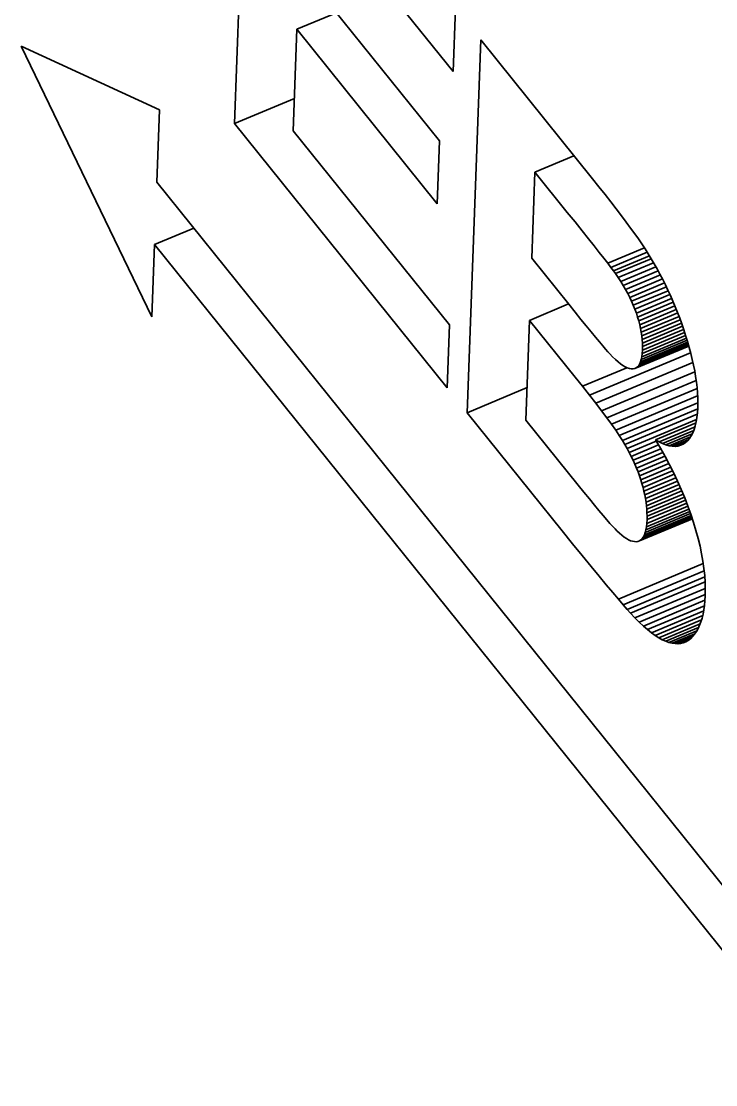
# Model space of a CAD drawing. Extents: x 23 to 417, y 3 to 294.
# Drawn here: x 279.099 to 279.557, y 69.521 to 70.222 of the extents above; entities that cross this region are included whole.
import ezdxf

# ---------------------------------------------------------------- set-up
doc = ezdxf.new("R2010")
doc.units = 0
doc.layers.get('0').update_dxf_attribs({"lineweight": 13})

# ---------------------------------------------------------------- blocks, each defined once
blk = doc.blocks.new('BLOCK4687')
at = {"color": 7, "lineweight": 35, "ltscale": 0.030738}
for p, q in [((-2.6879, -43.6044), (-2.6429, -42.3757)), ((-1.9212, -44.5576), (-1.8762, -43.3289))]:
    blk.add_line(p, q, dxfattribs=at)
at = {"color": 7, "lineweight": 35, "ltscale": 0.019828}
blk.add_line((-1.9674, -43.4328), (-2.4645, -42.8148), dxfattribs=at)
at = {"color": 7, "lineweight": 35, "ltscale": 0.018449}
for p, q in [((-2.4745, -43.0872), (-2.0119, -43.6622)), ((-2.0195, -43.8693), (-2.4821, -43.2942))]:
    blk.add_line(p, q, dxfattribs=at)
at = {"color": 7, "lineweight": 35, "ltscale": 0.00353}
blk.add_line((-2.4821, -43.2942), (-2.3518, -43.2397), dxfattribs=at)
at = {"color": 7, "lineweight": 35, "ltscale": 0.0052}
blk.add_line((-1.9598, -43.225), (-1.9674, -43.4328), dxfattribs=at)
at = {"color": 7, "lineweight": 35, "ltscale": 0.008366}
blk.add_line((-2.4821, -43.2942), (-2.4943, -43.6286), dxfattribs=at)
at = {"color": 7, "lineweight": 35, "ltscale": 0.014689}
blk.add_line((-1.8762, -43.3289), (-1.508, -43.7867), dxfattribs=at)
at = {"color": 7, "lineweight": 35, "ltscale": 0.024772}
blk.add_line((-2.9596, -44.2422), (-3.3903, -43.3498), dxfattribs=at)
at = {"color": 7, "lineweight": 35, "ltscale": 0.012542}
blk.add_line((-2.9346, -43.5596), (-3.3903, -43.3498), dxfattribs=at)
at = {"color": 7, "lineweight": 35, "ltscale": 0.005353}
for p, q in [((-2.6879, -43.6044), (-2.4904, -43.5217)), ((-1.9212, -44.5576), (-1.7237, -44.4749))]:
    blk.add_line(p, q, dxfattribs=at)
at = {"color": 7, "lineweight": 35, "ltscale": 0.005977}
for p, q in [((-2.9346, -43.5596), (-2.9433, -43.7985)), ((-2.9508, -44.0033), (-2.9596, -44.2422))]:
    blk.add_line(p, q, dxfattribs=at)
at = {"color": 7, "lineweight": 35, "ltscale": 0.027949}
blk.add_line((-1.9872, -44.4755), (-2.6879, -43.6044), dxfattribs=at)
at = {"color": 7, "lineweight": 35, "ltscale": 0.020529}
blk.add_line((-2.4943, -43.6286), (-1.9796, -44.2685), dxfattribs=at)
at = {"color": 7, "lineweight": 35, "ltscale": 0.005179}
for p, q in [((-2.0119, -43.6622), (-2.0195, -43.8693)), ((-1.9796, -44.2685), (-1.9872, -44.4755))]:
    blk.add_line(p, q, dxfattribs=at)
at = {"color": 7, "lineweight": 35, "ltscale": 0.003487}
for p, q in [((-1.6977, -43.7646), (-1.569, -43.7108)), ((-1.7156, -44.2533), (-1.5869, -44.1994))]:
    blk.add_line(p, q, dxfattribs=at)
at = {"color": 7, "lineweight": 35, "ltscale": 0.007108}
blk.add_line((-1.6977, -43.7646), (-1.7081, -44.0488), dxfattribs=at)
at = {"color": 7, "lineweight": 35, "ltscale": 0.004261}
blk.add_line((-1.5909, -43.8974), (-1.6977, -43.7646), dxfattribs=at)
at = {"color": 7, "lineweight": 35, "ltscale": 0.117983}
for p, q in [((0.0146, -47.4759), (-2.9433, -43.7985)), ((0.0071, -47.6806), (-2.9508, -44.0033))]:
    blk.add_line(p, q, dxfattribs=at)
at = {"color": 7, "lineweight": 35, "ltscale": 0.00085244}
blk.add_line((-1.508, -43.7867), (-1.4867, -43.8133), dxfattribs=at)
at = {"color": 7, "lineweight": 35, "ltscale": 0.000812781}
blk.add_line((-1.4867, -43.8133), (-1.4665, -43.8388), dxfattribs=at)
at = {"color": 7, "lineweight": 35, "ltscale": 0.000772859}
blk.add_line((-1.4665, -43.8388), (-1.4474, -43.8631), dxfattribs=at)
at = {"color": 7, "lineweight": 35, "ltscale": 0.000733328}
blk.add_line((-1.4474, -43.8631), (-1.4295, -43.8863), dxfattribs=at)
at = {"color": 7, "lineweight": 35, "ltscale": 0.001007}
blk.add_line((-1.5656, -43.9289), (-1.5909, -43.8974), dxfattribs=at)
at = {"color": 7, "lineweight": 35, "ltscale": 0.000693463}
blk.add_line((-1.4295, -43.8863), (-1.4126, -43.9084), dxfattribs=at)
at = {"color": 7, "lineweight": 35, "ltscale": 0.00065394}
blk.add_line((-1.4126, -43.9084), (-1.3969, -43.9293), dxfattribs=at)
at = {"color": 7, "lineweight": 35, "ltscale": 0.000925986}
blk.add_line((-1.5425, -43.9578), (-1.5656, -43.9289), dxfattribs=at)
at = {"color": 7, "lineweight": 35, "ltscale": 0.000614513}
blk.add_line((-1.3969, -43.9293), (-1.3823, -43.9491), dxfattribs=at)
at = {"color": 7, "lineweight": 35, "ltscale": 0.003492}
blk.add_line((-2.9508, -44.0033), (-2.822, -43.9494), dxfattribs=at)
at = {"color": 7, "lineweight": 35, "ltscale": 0.000845078}
blk.add_line((-1.5214, -43.9842), (-1.5425, -43.9578), dxfattribs=at)
at = {"color": 7, "lineweight": 35, "ltscale": 0.000574766}
blk.add_line((-1.3823, -43.9491), (-1.3689, -43.9677), dxfattribs=at)
at = {"color": 7, "lineweight": 35, "ltscale": 0.000535116}
blk.add_line((-1.3689, -43.9677), (-1.3566, -43.9852), dxfattribs=at)
at = {"color": 7, "lineweight": 35, "ltscale": 0.000763744}
blk.add_line((-1.5024, -44.0081), (-1.5214, -43.9842), dxfattribs=at)
at = {"color": 7, "lineweight": 35, "ltscale": 0.000682824}
blk.add_line((-1.4855, -44.0296), (-1.5024, -44.0081), dxfattribs=at)
at = {"color": 7, "lineweight": 35, "ltscale": 0.003278}
blk.add_line((-1.4579, -44.0649), (-1.3369, -44.0143), dxfattribs=at)
at = {"color": 7, "lineweight": 35, "ltscale": 0.00049617}
blk.add_line((-1.3566, -43.9852), (-1.3453, -44.0016), dxfattribs=at)
at = {"color": 7, "lineweight": 35, "ltscale": 0.000476981}
blk.add_line((-1.3453, -44.0016), (-1.3348, -44.0175), dxfattribs=at)
at = {"color": 7, "lineweight": 35, "ltscale": 0.004863}
blk.add_line((-1.7081, -44.0488), (-1.5862, -44.2003), dxfattribs=at)
at = {"color": 7, "lineweight": 35, "ltscale": 0.000601566}
blk.add_line((-1.4706, -44.0485), (-1.4855, -44.0296), dxfattribs=at)
at = {"color": 7, "lineweight": 35, "ltscale": 0.000520312}
blk.add_line((-1.4579, -44.0649), (-1.4706, -44.0485), dxfattribs=at)
at = {"color": 7, "lineweight": 35, "ltscale": 0.003241}
blk.add_line((-1.4472, -44.0789), (-1.3276, -44.0288), dxfattribs=at)
at = {"color": 7, "lineweight": 35, "ltscale": 0.003209}
blk.add_line((-1.4386, -44.0903), (-1.3201, -44.0408), dxfattribs=at)
at = {"color": 7, "lineweight": 35, "ltscale": 0.003186}
blk.add_line((-1.432, -44.0993), (-1.3145, -44.0501), dxfattribs=at)
at = {"color": 7, "lineweight": 35, "ltscale": 0.000479062}
blk.add_line((-1.3348, -44.0175), (-1.3245, -44.0337), dxfattribs=at)
at = {"color": 7, "lineweight": 35, "ltscale": 0.000480783}
blk.add_line((-1.3245, -44.0337), (-1.3145, -44.0501), dxfattribs=at)
at = {"color": 7, "lineweight": 35, "ltscale": 0.000483167}
blk.add_line((-1.3145, -44.0501), (-1.3047, -44.0667), dxfattribs=at)
at = {"color": 7, "lineweight": 35, "ltscale": 0.000439424}
blk.add_line((-1.4472, -44.0789), (-1.4579, -44.0649), dxfattribs=at)
at = {"color": 7, "lineweight": 35, "ltscale": 0.000358456}
blk.add_line((-1.4386, -44.0903), (-1.4472, -44.0789), dxfattribs=at)
at = {"color": 7, "lineweight": 35, "ltscale": 0.003158}
blk.add_line((-1.423, -44.1124), (-1.3065, -44.0636), dxfattribs=at)
at = {"color": 7, "lineweight": 35, "ltscale": 0.003134}
blk.add_line((-1.4145, -44.1254), (-1.2988, -44.077), dxfattribs=at)
at = {"color": 7, "lineweight": 35, "ltscale": 0.000485143}
blk.add_line((-1.3047, -44.0667), (-1.2951, -44.0836), dxfattribs=at)
at = {"color": 7, "lineweight": 35, "ltscale": 0.00048783}
blk.add_line((-1.2951, -44.0836), (-1.2858, -44.1008), dxfattribs=at)
at = {"color": 7, "lineweight": 35, "ltscale": 0.000277369}
blk.add_line((-1.432, -44.0993), (-1.4386, -44.0903), dxfattribs=at)
at = {"color": 7, "lineweight": 35, "ltscale": 0.000396572}
blk.add_line((-1.423, -44.1124), (-1.432, -44.0993), dxfattribs=at)
at = {"color": 7, "lineweight": 35, "ltscale": 0.000389955}
blk.add_line((-1.4145, -44.1254), (-1.423, -44.1124), dxfattribs=at)
at = {"color": 7, "lineweight": 35, "ltscale": 0.003116}
blk.add_line((-1.4064, -44.1385), (-1.2915, -44.0904), dxfattribs=at)
at = {"color": 7, "lineweight": 35, "ltscale": 0.003104}
blk.add_line((-1.3989, -44.1515), (-1.2843, -44.1036), dxfattribs=at)
at = {"color": 7, "lineweight": 35, "ltscale": 0.003097}
blk.add_line((-1.3918, -44.1645), (-1.2775, -44.1167), dxfattribs=at)
at = {"color": 7, "lineweight": 35, "ltscale": 0.00049044}
blk.add_line((-1.2858, -44.1008), (-1.2767, -44.1182), dxfattribs=at)
at = {"color": 7, "lineweight": 35, "ltscale": 0.000493093}
blk.add_line((-1.2767, -44.1182), (-1.2679, -44.1358), dxfattribs=at)
at = {"color": 7, "lineweight": 35, "ltscale": 0.000383293}
blk.add_line((-1.4064, -44.1385), (-1.4145, -44.1254), dxfattribs=at)
at = {"color": 7, "lineweight": 35, "ltscale": 0.000376825}
blk.add_line((-1.3989, -44.1515), (-1.4064, -44.1385), dxfattribs=at)
at = {"color": 7, "lineweight": 35, "ltscale": 0.000371024}
blk.add_line((-1.3918, -44.1645), (-1.3989, -44.1515), dxfattribs=at)
at = {"color": 7, "lineweight": 35, "ltscale": 0.003096}
blk.add_line((-1.3852, -44.1776), (-1.271, -44.1298), dxfattribs=at)
at = {"color": 7, "lineweight": 35, "ltscale": 0.003101}
blk.add_line((-1.379, -44.1906), (-1.2646, -44.1427), dxfattribs=at)
at = {"color": 7, "lineweight": 35, "ltscale": 0.003113}
blk.add_line((-1.3734, -44.2036), (-1.2585, -44.1555), dxfattribs=at)
at = {"color": 7, "lineweight": 35, "ltscale": 0.000495625}
blk.add_line((-1.2679, -44.1358), (-1.2594, -44.1537), dxfattribs=at)
at = {"color": 7, "lineweight": 35, "ltscale": 0.000498939}
blk.add_line((-1.2594, -44.1537), (-1.251, -44.1718), dxfattribs=at)
at = {"color": 7, "lineweight": 35, "ltscale": 0.00036514}
blk.add_line((-1.3852, -44.1776), (-1.3918, -44.1645), dxfattribs=at)
at = {"color": 7, "lineweight": 35, "ltscale": 0.000359604}
blk.add_line((-1.379, -44.1906), (-1.3852, -44.1776), dxfattribs=at)
at = {"color": 7, "lineweight": 35, "ltscale": 0.000354411}
blk.add_line((-1.3734, -44.2036), (-1.379, -44.1906), dxfattribs=at)
at = {"color": 7, "lineweight": 35, "ltscale": 0.003131}
blk.add_line((-1.3682, -44.2166), (-1.2527, -44.1682), dxfattribs=at)
at = {"color": 7, "lineweight": 35, "ltscale": 0.003156}
blk.add_line((-1.3635, -44.2296), (-1.2471, -44.1808), dxfattribs=at)
at = {"color": 7, "lineweight": 35, "ltscale": 0.00050061}
blk.add_line((-1.251, -44.1718), (-1.243, -44.1902), dxfattribs=at)
at = {"color": 7, "lineweight": 35, "ltscale": 0.000501388}
blk.add_line((-1.243, -44.1902), (-1.2352, -44.2087), dxfattribs=at)
at = {"color": 7, "lineweight": 35, "ltscale": 0.000833437}
blk.add_line((-1.5862, -44.2003), (-1.5653, -44.2263), dxfattribs=at)
at = {"color": 7, "lineweight": 35, "ltscale": 0.000349785}
blk.add_line((-1.3682, -44.2166), (-1.3734, -44.2036), dxfattribs=at)
at = {"color": 7, "lineweight": 35, "ltscale": 0.000345277}
blk.add_line((-1.3635, -44.2296), (-1.3682, -44.2166), dxfattribs=at)
at = {"color": 7, "lineweight": 35, "ltscale": 0.003188}
blk.add_line((-1.3593, -44.2425), (-1.2417, -44.1932), dxfattribs=at)
at = {"color": 7, "lineweight": 35, "ltscale": 0.003225}
blk.add_line((-1.3556, -44.2552), (-1.2366, -44.2054), dxfattribs=at)
at = {"color": 7, "lineweight": 35, "ltscale": 0.003268}
blk.add_line((-1.3524, -44.2678), (-1.2318, -44.2173), dxfattribs=at)
at = {"color": 7, "lineweight": 35, "ltscale": 0.000502279}
blk.add_line((-1.2352, -44.2087), (-1.2278, -44.2273), dxfattribs=at)
at = {"color": 7, "lineweight": 35, "ltscale": 0.008219}
blk.add_line((-1.7156, -44.2533), (-1.7276, -44.5818), dxfattribs=at)
at = {"color": 7, "lineweight": 35, "ltscale": 0.005991}
blk.add_line((-1.5654, -44.44), (-1.7156, -44.2533), dxfattribs=at)
at = {"color": 7, "lineweight": 35, "ltscale": 0.000766455}
blk.add_line((-1.5653, -44.2263), (-1.546, -44.2501), dxfattribs=at)
at = {"color": 7, "lineweight": 35, "ltscale": 0.000699098}
blk.add_line((-1.546, -44.2501), (-1.5284, -44.2718), dxfattribs=at)
at = {"color": 7, "lineweight": 35, "ltscale": 0.000339241}
blk.add_line((-1.3593, -44.2425), (-1.3635, -44.2296), dxfattribs=at)
at = {"color": 7, "lineweight": 35, "ltscale": 0.000331953}
blk.add_line((-1.3556, -44.2552), (-1.3593, -44.2425), dxfattribs=at)
at = {"color": 7, "lineweight": 35, "ltscale": 0.000325061}
blk.add_line((-1.3524, -44.2678), (-1.3556, -44.2552), dxfattribs=at)
at = {"color": 7, "lineweight": 35, "ltscale": 0.003319}
blk.add_line((-1.3496, -44.2802), (-1.2272, -44.229), dxfattribs=at)
at = {"color": 7, "lineweight": 35, "ltscale": 0.003375}
for p, q in [((-1.3474, -44.2925), (-1.2228, -44.2404)), ((-1.2779, -45.3059), (-1.1534, -45.2538))]:
    blk.add_line(p, q, dxfattribs=at)
at = {"color": 7, "lineweight": 35, "ltscale": 0.003439}
blk.add_line((-1.3456, -44.3046), (-1.2187, -44.2515), dxfattribs=at)
at = {"color": 7, "lineweight": 35, "ltscale": 0.00050332}
blk.add_line((-1.2278, -44.2273), (-1.2206, -44.2461), dxfattribs=at)
at = {"color": 7, "lineweight": 35, "ltscale": 0.000504238}
blk.add_line((-1.2206, -44.2461), (-1.2138, -44.2651), dxfattribs=at)
at = {"color": 7, "lineweight": 35, "ltscale": 0.000632161}
blk.add_line((-1.5284, -44.2718), (-1.5124, -44.2914), dxfattribs=at)
at = {"color": 7, "lineweight": 35, "ltscale": 0.000564521}
blk.add_line((-1.5124, -44.2914), (-1.498, -44.3088), dxfattribs=at)
at = {"color": 7, "lineweight": 35, "ltscale": 0.000318139}
blk.add_line((-1.3496, -44.2802), (-1.3524, -44.2678), dxfattribs=at)
at = {"color": 7, "lineweight": 35, "ltscale": 0.000311972}
blk.add_line((-1.3474, -44.2925), (-1.3496, -44.2802), dxfattribs=at)
at = {"color": 7, "lineweight": 35, "ltscale": 0.000305827}
blk.add_line((-1.3456, -44.3046), (-1.3474, -44.2925), dxfattribs=at)
at = {"color": 7, "lineweight": 35, "ltscale": 0.00351}
blk.add_line((-1.3443, -44.3166), (-1.2148, -44.2624), dxfattribs=at)
at = {"color": 7, "lineweight": 35, "ltscale": 0.003588}
blk.add_line((-1.3435, -44.3284), (-1.2111, -44.273), dxfattribs=at)
at = {"color": 7, "lineweight": 35, "ltscale": 0.003768}
blk.add_line((-1.3434, -44.3515), (-1.2043, -44.2933), dxfattribs=at)
at = {"color": 7, "lineweight": 35, "ltscale": 0.003675}
blk.add_line((-1.3432, -44.34), (-1.2076, -44.2833), dxfattribs=at)
at = {"color": 7, "lineweight": 35, "ltscale": 0.000505539}
blk.add_line((-1.2138, -44.2651), (-1.2073, -44.2842), dxfattribs=at)
at = {"color": 7, "lineweight": 35, "ltscale": 0.000507083}
blk.add_line((-1.2073, -44.2842), (-1.201, -44.3035), dxfattribs=at)
at = {"color": 7, "lineweight": 35, "ltscale": 0.000497539}
blk.add_line((-1.498, -44.3088), (-1.4853, -44.3242), dxfattribs=at)
at = {"color": 7, "lineweight": 35, "ltscale": 0.000430283}
blk.add_line((-1.4853, -44.3242), (-1.4742, -44.3373), dxfattribs=at)
at = {"color": 7, "lineweight": 35, "ltscale": 0.004313}
blk.add_line((-1.3522, -44.3967), (-1.193, -44.3301), dxfattribs=at)
at = {"color": 7, "lineweight": 35, "ltscale": 0.004198}
blk.add_line((-1.3493, -44.39), (-1.1945, -44.3251), dxfattribs=at)
at = {"color": 7, "lineweight": 35, "ltscale": 0.004085}
blk.add_line((-1.3471, -44.3821), (-1.1963, -44.319), dxfattribs=at)
at = {"color": 7, "lineweight": 35, "ltscale": 0.00030077}
blk.add_line((-1.3443, -44.3166), (-1.3456, -44.3046), dxfattribs=at)
at = {"color": 7, "lineweight": 35, "ltscale": 0.003977}
blk.add_line((-1.3453, -44.373), (-1.1986, -44.3116), dxfattribs=at)
at = {"color": 7, "lineweight": 35, "ltscale": 0.000295312}
blk.add_line((-1.3435, -44.3284), (-1.3443, -44.3166), dxfattribs=at)
at = {"color": 7, "lineweight": 35, "ltscale": 0.003872}
blk.add_line((-1.3441, -44.3628), (-1.2012, -44.303), dxfattribs=at)
at = {"color": 7, "lineweight": 35, "ltscale": 0.000291119}
blk.add_line((-1.3432, -44.34), (-1.3435, -44.3284), dxfattribs=at)
at = {"color": 7, "lineweight": 35, "ltscale": 0.00050858}
blk.add_line((-1.201, -44.3035), (-1.1951, -44.323), dxfattribs=at)
at = {"color": 7, "lineweight": 35, "ltscale": 0.0005101}
blk.add_line((-1.1951, -44.323), (-1.1894, -44.3426), dxfattribs=at)
at = {"color": 7, "lineweight": 35, "ltscale": 0.009036}
blk.add_line((-1.5182, -44.4994), (-1.1848, -44.3599), dxfattribs=at)
at = {"color": 7, "lineweight": 35, "ltscale": 0.000362995}
blk.add_line((-1.4742, -44.3373), (-1.4648, -44.3484), dxfattribs=at)
at = {"color": 7, "lineweight": 35, "ltscale": 0.000295785}
blk.add_line((-1.4648, -44.3484), (-1.457, -44.3573), dxfattribs=at)
at = {"color": 7, "lineweight": 35, "ltscale": 0.000228599}
blk.add_line((-1.457, -44.3573), (-1.4509, -44.3641), dxfattribs=at)
at = {"color": 7, "lineweight": 35, "ltscale": 0.000340143}
blk.add_line((-1.4509, -44.3641), (-1.4415, -44.3739), dxfattribs=at)
at = {"color": 7, "lineweight": 35, "ltscale": 0.004823}
blk.add_line((-1.3687, -44.4124), (-1.1908, -44.3379), dxfattribs=at)
at = {"color": 7, "lineweight": 35, "ltscale": 0.004688}
blk.add_line((-1.3638, -44.4102), (-1.1908, -44.3378), dxfattribs=at)
at = {"color": 7, "lineweight": 35, "ltscale": 0.004558}
blk.add_line((-1.3594, -44.4068), (-1.1912, -44.3365), dxfattribs=at)
at = {"color": 7, "lineweight": 35, "ltscale": 0.004433}
blk.add_line((-1.3555, -44.4024), (-1.1919, -44.3339), dxfattribs=at)
at = {"color": 7, "lineweight": 35, "ltscale": 0.000256612}
blk.add_line((-1.3453, -44.373), (-1.3441, -44.3628), dxfattribs=at)
at = {"color": 7, "lineweight": 35, "ltscale": 0.000283829}
blk.add_line((-1.3441, -44.3628), (-1.3434, -44.3515), dxfattribs=at)
at = {"color": 7, "lineweight": 35, "ltscale": 0.000286985}
blk.add_line((-1.3434, -44.3515), (-1.3432, -44.34), dxfattribs=at)
at = {"color": 7, "lineweight": 35, "ltscale": 0.000512284}
blk.add_line((-1.1894, -44.3426), (-1.1841, -44.3624), dxfattribs=at)
at = {"color": 7, "lineweight": 35, "ltscale": 0.000506485}
blk.add_line((-1.1841, -44.3624), (-1.1792, -44.3821), dxfattribs=at)
at = {"color": 7, "lineweight": 35, "ltscale": 0.008682}
blk.add_line((-1.4973, -44.5263), (-1.1769, -44.3922), dxfattribs=at)
at = {"color": 7, "lineweight": 35, "ltscale": 0.000314212}
blk.add_line((-1.4415, -44.3739), (-1.4325, -44.3827), dxfattribs=at)
at = {"color": 7, "lineweight": 35, "ltscale": 0.000288369}
blk.add_line((-1.4325, -44.3827), (-1.4238, -44.3903), dxfattribs=at)
at = {"color": 7, "lineweight": 35, "ltscale": 0.000263642}
blk.add_line((-1.4238, -44.3903), (-1.4156, -44.3969), dxfattribs=at)
at = {"color": 7, "lineweight": 35, "ltscale": 0.000239695}
blk.add_line((-1.4156, -44.3969), (-1.4077, -44.4024), dxfattribs=at)
at = {"color": 7, "lineweight": 35, "ltscale": 0.000163681}
blk.add_line((-1.3555, -44.4024), (-1.3522, -44.3967), dxfattribs=at)
at = {"color": 7, "lineweight": 35, "ltscale": 0.000183321}
blk.add_line((-1.3522, -44.3967), (-1.3493, -44.39), dxfattribs=at)
at = {"color": 7, "lineweight": 35, "ltscale": 0.000205865}
blk.add_line((-1.3493, -44.39), (-1.3471, -44.3821), dxfattribs=at)
at = {"color": 7, "lineweight": 35, "ltscale": 0.00023048}
blk.add_line((-1.3471, -44.3821), (-1.3453, -44.373), dxfattribs=at)
at = {"color": 7, "lineweight": 35, "ltscale": 0.000493415}
blk.add_line((-1.1792, -44.3821), (-1.1749, -44.4013), dxfattribs=at)
at = {"color": 7, "lineweight": 35, "ltscale": 0.003965}
blk.add_line((-1.5409, -44.4706), (-1.3946, -44.4094), dxfattribs=at)
at = {"color": 7, "lineweight": 35, "ltscale": 0.008333}
blk.add_line((-1.4782, -44.5514), (-1.1707, -44.4227), dxfattribs=at)
at = {"color": 7, "lineweight": 35, "ltscale": 0.000216677}
blk.add_line((-1.4077, -44.4024), (-1.4002, -44.4068), dxfattribs=at)
at = {"color": 7, "lineweight": 35, "ltscale": 0.000195533}
blk.add_line((-1.4002, -44.4068), (-1.3932, -44.4101), dxfattribs=at)
at = {"color": 7, "lineweight": 35, "ltscale": 0.000176568}
blk.add_line((-1.3932, -44.4101), (-1.3865, -44.4123), dxfattribs=at)
at = {"color": 7, "lineweight": 35, "ltscale": 0.000160529}
blk.add_line((-1.3865, -44.4123), (-1.3801, -44.4134), dxfattribs=at)
at = {"color": 7, "lineweight": 35, "ltscale": 0.000148163}
blk.add_line((-1.3801, -44.4134), (-1.3742, -44.4135), dxfattribs=at)
at = {"color": 7, "lineweight": 35, "ltscale": 0.000139294}
blk.add_line((-1.3742, -44.4135), (-1.3687, -44.4124), dxfattribs=at)
at = {"color": 7, "lineweight": 35, "ltscale": 0.000135243}
blk.add_line((-1.3687, -44.4124), (-1.3638, -44.4102), dxfattribs=at)
at = {"color": 7, "lineweight": 35, "ltscale": 0.000138397}
blk.add_line((-1.3638, -44.4102), (-1.3594, -44.4068), dxfattribs=at)
at = {"color": 7, "lineweight": 35, "ltscale": 0.000148314}
blk.add_line((-1.3594, -44.4068), (-1.3555, -44.4024), dxfattribs=at)
at = {"color": 7, "lineweight": 35, "ltscale": 0.000481009}
blk.add_line((-1.1749, -44.4013), (-1.1711, -44.4202), dxfattribs=at)
at = {"color": 7, "lineweight": 35, "ltscale": 0.000468778}
blk.add_line((-1.1711, -44.4202), (-1.168, -44.4387), dxfattribs=at)
at = {"color": 7, "lineweight": 35, "ltscale": 0.000980558}
blk.add_line((-1.5409, -44.4706), (-1.5654, -44.44), dxfattribs=at)
at = {"color": 7, "lineweight": 35, "ltscale": 0.000916178}
blk.add_line((-1.5182, -44.4994), (-1.5409, -44.4706), dxfattribs=at)
at = {"color": 7, "lineweight": 35, "ltscale": 0.007986}
blk.add_line((-1.4608, -44.5746), (-1.1662, -44.4512), dxfattribs=at)
at = {"color": 7, "lineweight": 35, "ltscale": 0.000456649}
blk.add_line((-1.168, -44.4387), (-1.1654, -44.4568), dxfattribs=at)
at = {"color": 7, "lineweight": 35, "ltscale": 0.000445232}
blk.add_line((-1.1654, -44.4568), (-1.1634, -44.4744), dxfattribs=at)
at = {"color": 7, "lineweight": 35, "ltscale": 0.00085192}
blk.add_line((-1.4973, -44.5263), (-1.5182, -44.4994), dxfattribs=at)
at = {"color": 7, "lineweight": 35, "ltscale": 0.007648}
blk.add_line((-1.4453, -44.5959), (-1.1631, -44.4778), dxfattribs=at)
at = {"color": 7, "lineweight": 35, "ltscale": 0.007322}
blk.add_line((-1.4316, -44.6154), (-1.1614, -44.5023), dxfattribs=at)
at = {"color": 7, "lineweight": 35, "ltscale": 0.000434154}
blk.add_line((-1.1634, -44.4744), (-1.1619, -44.4918), dxfattribs=at)
at = {"color": 7, "lineweight": 35, "ltscale": 0.000423161}
blk.add_line((-1.1619, -44.4918), (-1.1611, -44.5087), dxfattribs=at)
at = {"color": 7, "lineweight": 35, "ltscale": 0.000788038}
blk.add_line((-1.4782, -44.5514), (-1.4973, -44.5263), dxfattribs=at)
at = {"color": 7, "lineweight": 35, "ltscale": 0.007014}
blk.add_line((-1.4196, -44.633), (-1.1608, -44.5247), dxfattribs=at)
at = {"color": 7, "lineweight": 35, "ltscale": 0.000412769}
blk.add_line((-1.1611, -44.5087), (-1.1608, -44.5252), dxfattribs=at)
at = {"color": 7, "lineweight": 35, "ltscale": 0.000403279}
blk.add_line((-1.1608, -44.5252), (-1.1611, -44.5413), dxfattribs=at)
at = {"color": 7, "lineweight": 35, "ltscale": 0.012508}
blk.add_line((-1.6076, -44.9474), (-1.9212, -44.5576), dxfattribs=at)
at = {"color": 7, "lineweight": 35, "ltscale": 0.000723827}
blk.add_line((-1.4608, -44.5746), (-1.4782, -44.5514), dxfattribs=at)
at = {"color": 7, "lineweight": 35, "ltscale": 0.000660039}
blk.add_line((-1.4453, -44.5959), (-1.4608, -44.5746), dxfattribs=at)
at = {"color": 7, "lineweight": 35, "ltscale": 0.006725}
blk.add_line((-1.4094, -44.6488), (-1.1613, -44.5449), dxfattribs=at)
at = {"color": 7, "lineweight": 35, "ltscale": 0.006463}
blk.add_line((-1.4011, -44.6627), (-1.1626, -44.5629), dxfattribs=at)
at = {"color": 7, "lineweight": 35, "ltscale": 0.000364457}
blk.add_line((-1.1637, -44.5735), (-1.1661, -44.5879), dxfattribs=at)
at = {"color": 7, "lineweight": 35, "ltscale": 0.000390621}
blk.add_line((-1.1621, -44.558), (-1.1637, -44.5735), dxfattribs=at)
at = {"color": 7, "lineweight": 35, "ltscale": 0.000417886}
blk.add_line((-1.1611, -44.5413), (-1.1621, -44.558), dxfattribs=at)
at = {"color": 7, "lineweight": 35, "ltscale": 0.006868}
blk.add_line((-1.7276, -44.5818), (-1.5554, -44.7959), dxfattribs=at)
at = {"color": 7, "lineweight": 35, "ltscale": 0.000595826}
blk.add_line((-1.4316, -44.6154), (-1.4453, -44.5959), dxfattribs=at)
at = {"color": 7, "lineweight": 35, "ltscale": 0.006207}
blk.add_line((-1.3938, -44.6756), (-1.1647, -44.5798), dxfattribs=at)
at = {"color": 7, "lineweight": 35, "ltscale": 0.003619}
blk.add_line((-1.3003, -44.6469), (-1.1668, -44.591), dxfattribs=at)
at = {"color": 7, "lineweight": 35, "ltscale": 0.003204}
blk.add_line((-1.2883, -44.6538), (-1.1701, -44.6044), dxfattribs=at)
at = {"color": 7, "lineweight": 35, "ltscale": 0.000316036}
blk.add_line((-1.1691, -44.6011), (-1.1728, -44.6132), dxfattribs=at)
at = {"color": 7, "lineweight": 35, "ltscale": 0.000339379}
blk.add_line((-1.1661, -44.5879), (-1.1691, -44.6011), dxfattribs=at)
at = {"color": 7, "lineweight": 35, "ltscale": 0.000532354}
blk.add_line((-1.4196, -44.633), (-1.4316, -44.6154), dxfattribs=at)
at = {"color": 7, "lineweight": 35, "ltscale": 0.00046907}
blk.add_line((-1.4094, -44.6488), (-1.4196, -44.633), dxfattribs=at)
at = {"color": 7, "lineweight": 35, "ltscale": 0.002782}
blk.add_line((-1.2768, -44.6595), (-1.1742, -44.6165), dxfattribs=at)
at = {"color": 7, "lineweight": 35, "ltscale": 0.002354}
blk.add_line((-1.2658, -44.6638), (-1.179, -44.6274), dxfattribs=at)
at = {"color": 7, "lineweight": 35, "ltscale": 0.001918}
blk.add_line((-1.2553, -44.6667), (-1.1845, -44.6371), dxfattribs=at)
at = {"color": 7, "lineweight": 35, "ltscale": 0.001475}
blk.add_line((-1.2452, -44.6683), (-1.1907, -44.6456), dxfattribs=at)
at = {"color": 7, "lineweight": 35, "ltscale": 0.000247196}
blk.add_line((-1.1881, -44.6425), (-1.1946, -44.65), dxfattribs=at)
at = {"color": 7, "lineweight": 35, "ltscale": 0.000259564}
blk.add_line((-1.1823, -44.6339), (-1.1881, -44.6425), dxfattribs=at)
at = {"color": 7, "lineweight": 35, "ltscale": 0.000275647}
blk.add_line((-1.1772, -44.6241), (-1.1823, -44.6339), dxfattribs=at)
at = {"color": 7, "lineweight": 35, "ltscale": 0.000294634}
blk.add_line((-1.1728, -44.6132), (-1.1772, -44.6241), dxfattribs=at)
at = {"color": 7, "lineweight": 35, "ltscale": 0.000405554}
blk.add_line((-1.4011, -44.6627), (-1.4094, -44.6488), dxfattribs=at)
at = {"color": 7, "lineweight": 35, "ltscale": 0.00037186}
blk.add_line((-1.3938, -44.6756), (-1.4011, -44.6627), dxfattribs=at)
at = {"color": 7, "lineweight": 35, "ltscale": 0.000366693}
blk.add_line((-1.3869, -44.6886), (-1.3938, -44.6756), dxfattribs=at)
at = {"color": 7, "lineweight": 35, "ltscale": 0.002416}
blk.add_line((-1.3869, -44.6886), (-1.2977, -44.6513), dxfattribs=at)
at = {"color": 7, "lineweight": 35, "ltscale": 0.00244}
blk.add_line((-1.3803, -44.7015), (-1.2903, -44.6638), dxfattribs=at)
at = {"color": 7, "lineweight": 35, "ltscale": 0.002469}
blk.add_line((-1.3742, -44.7144), (-1.283, -44.6762), dxfattribs=at)
at = {"color": 7, "lineweight": 35, "ltscale": 0.00034652}
blk.add_line((-1.2883, -44.6538), (-1.3003, -44.6469), dxfattribs=at)
at = {"color": 7, "lineweight": 35, "ltscale": 0.000796975}
blk.add_line((-1.3003, -44.6469), (-1.2841, -44.6743), dxfattribs=at)
at = {"color": 7, "lineweight": 35, "ltscale": 0.000319931}
blk.add_line((-1.2768, -44.6595), (-1.2883, -44.6538), dxfattribs=at)
at = {"color": 7, "lineweight": 35, "ltscale": 0.000785762}
blk.add_line((-1.2841, -44.6743), (-1.2687, -44.7017), dxfattribs=at)
at = {"color": 7, "lineweight": 35, "ltscale": 0.000295863}
blk.add_line((-1.2658, -44.6638), (-1.2768, -44.6595), dxfattribs=at)
at = {"color": 7, "lineweight": 35, "ltscale": 0.000274005}
blk.add_line((-1.2553, -44.6667), (-1.2658, -44.6638), dxfattribs=at)
at = {"color": 7, "lineweight": 35, "ltscale": 0.000255477}
blk.add_line((-1.2452, -44.6683), (-1.2553, -44.6667), dxfattribs=at)
at = {"color": 7, "lineweight": 35, "ltscale": 0.000240516}
blk.add_line((-1.2355, -44.6686), (-1.2452, -44.6683), dxfattribs=at)
at = {"color": 7, "lineweight": 35, "ltscale": 0.001024}
blk.add_line((-1.2355, -44.6686), (-1.1977, -44.6528), dxfattribs=at)
at = {"color": 7, "lineweight": 35, "ltscale": 0.000230312}
blk.add_line((-1.2264, -44.6675), (-1.2355, -44.6686), dxfattribs=at)
at = {"color": 7, "lineweight": 35, "ltscale": 0.000564691}
blk.add_line((-1.2264, -44.6675), (-1.2056, -44.6588), dxfattribs=at)
at = {"color": 7, "lineweight": 35, "ltscale": 0.000225079}
blk.add_line((-1.2177, -44.6651), (-1.2264, -44.6675), dxfattribs=at)
at = {"color": 7, "lineweight": 35, "ltscale": 0.000225513}
blk.add_line((-1.2095, -44.6614), (-1.2177, -44.6651), dxfattribs=at)
at = {"color": 7, "lineweight": 35, "ltscale": 0.000231362}
blk.add_line((-1.2018, -44.6563), (-1.2095, -44.6614), dxfattribs=at)
at = {"color": 7, "lineweight": 35, "ltscale": 0.000238718}
blk.add_line((-1.1946, -44.65), (-1.2018, -44.6563), dxfattribs=at)
at = {"color": 7, "lineweight": 35, "ltscale": 0.000361757}
blk.add_line((-1.3803, -44.7015), (-1.3869, -44.6886), dxfattribs=at)
at = {"color": 7, "lineweight": 35, "ltscale": 0.000357019}
blk.add_line((-1.3742, -44.7144), (-1.3803, -44.7015), dxfattribs=at)
at = {"color": 7, "lineweight": 35, "ltscale": 0.000352427}
blk.add_line((-1.3684, -44.7272), (-1.3742, -44.7144), dxfattribs=at)
at = {"color": 7, "lineweight": 35, "ltscale": 0.002501}
blk.add_line((-1.3684, -44.7272), (-1.2761, -44.6886), dxfattribs=at)
at = {"color": 7, "lineweight": 35, "ltscale": 0.00254}
blk.add_line((-1.3629, -44.74), (-1.2692, -44.7008), dxfattribs=at)
at = {"color": 7, "lineweight": 35, "ltscale": 0.00258}
blk.add_line((-1.3579, -44.7528), (-1.2627, -44.713), dxfattribs=at)
at = {"color": 7, "lineweight": 35, "ltscale": 0.000774838}
blk.add_line((-1.2687, -44.7017), (-1.2542, -44.7291), dxfattribs=at)
at = {"color": 7, "lineweight": 35, "ltscale": 0.000348378}
blk.add_line((-1.3629, -44.74), (-1.3684, -44.7272), dxfattribs=at)
at = {"color": 7, "lineweight": 35, "ltscale": 0.00034389}
blk.add_line((-1.3579, -44.7528), (-1.3629, -44.74), dxfattribs=at)
at = {"color": 7, "lineweight": 35, "ltscale": 0.002627}
blk.add_line((-1.3532, -44.7656), (-1.2563, -44.7251), dxfattribs=at)
at = {"color": 7, "lineweight": 35, "ltscale": 0.002677}
blk.add_line((-1.3489, -44.7784), (-1.2502, -44.737), dxfattribs=at)
at = {"color": 7, "lineweight": 35, "ltscale": 0.002733}
blk.add_line((-1.345, -44.7911), (-1.2442, -44.7489), dxfattribs=at)
at = {"color": 7, "lineweight": 35, "ltscale": 0.000764449}
blk.add_line((-1.2542, -44.7291), (-1.2404, -44.7564), dxfattribs=at)
at = {"color": 7, "lineweight": 35, "ltscale": 0.000340226}
blk.add_line((-1.3532, -44.7656), (-1.3579, -44.7528), dxfattribs=at)
at = {"color": 7, "lineweight": 35, "ltscale": 0.00033647}
blk.add_line((-1.3489, -44.7784), (-1.3532, -44.7656), dxfattribs=at)
at = {"color": 7, "lineweight": 35, "ltscale": 0.000332587}
blk.add_line((-1.345, -44.7911), (-1.3489, -44.7784), dxfattribs=at)
at = {"color": 7, "lineweight": 35, "ltscale": 0.002793}
blk.add_line((-1.3415, -44.8037), (-1.2384, -44.7606), dxfattribs=at)
at = {"color": 7, "lineweight": 35, "ltscale": 0.002856}
blk.add_line((-1.3384, -44.8162), (-1.233, -44.7721), dxfattribs=at)
at = {"color": 7, "lineweight": 35, "ltscale": 0.002927}
blk.add_line((-1.3356, -44.8285), (-1.2276, -44.7833), dxfattribs=at)
at = {"color": 7, "lineweight": 35, "ltscale": 0.000754701}
blk.add_line((-1.2404, -44.7564), (-1.2275, -44.7837), dxfattribs=at)
at = {"color": 7, "lineweight": 35, "ltscale": 0.000745061}
blk.add_line((-1.2275, -44.7837), (-1.2153, -44.8109), dxfattribs=at)
at = {"color": 7, "lineweight": 35, "ltscale": 0.000771476}
blk.add_line((-1.5554, -44.7959), (-1.5361, -44.8199), dxfattribs=at)
at = {"color": 7, "lineweight": 35, "ltscale": 0.000709704}
blk.add_line((-1.5361, -44.8199), (-1.5181, -44.8419), dxfattribs=at)
at = {"color": 7, "lineweight": 35, "ltscale": 0.000328093}
blk.add_line((-1.3415, -44.8037), (-1.345, -44.7911), dxfattribs=at)
at = {"color": 7, "lineweight": 35, "ltscale": 0.000320958}
blk.add_line((-1.3384, -44.8162), (-1.3415, -44.8037), dxfattribs=at)
at = {"color": 7, "lineweight": 35, "ltscale": 0.000315028}
blk.add_line((-1.3356, -44.8285), (-1.3384, -44.8162), dxfattribs=at)
at = {"color": 7, "lineweight": 35, "ltscale": 0.002999}
blk.add_line((-1.3334, -44.8406), (-1.2227, -44.7943), dxfattribs=at)
at = {"color": 7, "lineweight": 35, "ltscale": 0.003078}
blk.add_line((-1.3315, -44.8526), (-1.2179, -44.8051), dxfattribs=at)
at = {"color": 7, "lineweight": 35, "ltscale": 0.003162}
blk.add_line((-1.33, -44.8644), (-1.2134, -44.8156), dxfattribs=at)
at = {"color": 7, "lineweight": 35, "ltscale": 0.000735567}
blk.add_line((-1.2153, -44.8109), (-1.204, -44.8381), dxfattribs=at)
at = {"color": 7, "lineweight": 35, "ltscale": 0.000648321}
blk.add_line((-1.5181, -44.8419), (-1.5017, -44.862), dxfattribs=at)
at = {"color": 7, "lineweight": 35, "ltscale": 0.000308512}
blk.add_line((-1.3334, -44.8406), (-1.3356, -44.8285), dxfattribs=at)
at = {"color": 7, "lineweight": 35, "ltscale": 0.000303113}
blk.add_line((-1.3315, -44.8526), (-1.3334, -44.8406), dxfattribs=at)
at = {"color": 7, "lineweight": 35, "ltscale": 0.00029717}
blk.add_line((-1.33, -44.8644), (-1.3315, -44.8526), dxfattribs=at)
at = {"color": 7, "lineweight": 35, "ltscale": 0.003249}
blk.add_line((-1.329, -44.876), (-1.2091, -44.8259), dxfattribs=at)
at = {"color": 7, "lineweight": 35, "ltscale": 0.003345}
blk.add_line((-1.3284, -44.8875), (-1.2049, -44.8358), dxfattribs=at)
at = {"color": 7, "lineweight": 35, "ltscale": 0.003549}
blk.add_line((-1.3283, -44.91), (-1.1974, -44.8552), dxfattribs=at)
at = {"color": 7, "lineweight": 35, "ltscale": 0.003444}
blk.add_line((-1.3281, -44.8988), (-1.2011, -44.8456), dxfattribs=at)
at = {"color": 7, "lineweight": 35, "ltscale": 0.000727445}
blk.add_line((-1.204, -44.8381), (-1.1935, -44.8652), dxfattribs=at)
at = {"color": 7, "lineweight": 35, "ltscale": 0.000586932}
blk.add_line((-1.5017, -44.862), (-1.4867, -44.88), dxfattribs=at)
at = {"color": 7, "lineweight": 35, "ltscale": 0.00052555}
blk.add_line((-1.4867, -44.88), (-1.4732, -44.8961), dxfattribs=at)
at = {"color": 7, "lineweight": 35, "ltscale": 0.004058}
blk.add_line((-1.3343, -44.9528), (-1.1845, -44.8902), dxfattribs=at)
at = {"color": 7, "lineweight": 35, "ltscale": 0.003929}
blk.add_line((-1.332, -44.9439), (-1.187, -44.8832), dxfattribs=at)
at = {"color": 7, "lineweight": 35, "ltscale": 0.003803}
blk.add_line((-1.3303, -44.9338), (-1.19, -44.875), dxfattribs=at)
at = {"color": 7, "lineweight": 35, "ltscale": 0.000292346}
blk.add_line((-1.329, -44.876), (-1.33, -44.8644), dxfattribs=at)
at = {"color": 7, "lineweight": 35, "ltscale": 0.003678}
blk.add_line((-1.3291, -44.9225), (-1.1933, -44.8656), dxfattribs=at)
at = {"color": 7, "lineweight": 35, "ltscale": 0.000287148}
blk.add_line((-1.3284, -44.8875), (-1.329, -44.876), dxfattribs=at)
at = {"color": 7, "lineweight": 35, "ltscale": 0.000282968}
blk.add_line((-1.3281, -44.8988), (-1.3284, -44.8875), dxfattribs=at)
at = {"color": 7, "lineweight": 35, "ltscale": 0.000718864}
blk.add_line((-1.1935, -44.8652), (-1.1838, -44.8923), dxfattribs=at)
at = {"color": 7, "lineweight": 35, "ltscale": 0.000463952}
blk.add_line((-1.4732, -44.8961), (-1.4611, -44.9103), dxfattribs=at)
at = {"color": 7, "lineweight": 35, "ltscale": 0.000402621}
blk.add_line((-1.4611, -44.9103), (-1.4506, -44.9224), dxfattribs=at)
at = {"color": 7, "lineweight": 35, "ltscale": 0.000341418}
blk.add_line((-1.4506, -44.9224), (-1.4414, -44.9326), dxfattribs=at)
at = {"color": 7, "lineweight": 35, "ltscale": 0.004717}
blk.add_line((-1.353, -44.98), (-1.1789, -44.9071), dxfattribs=at)
at = {"color": 7, "lineweight": 35, "ltscale": 0.00458}
blk.add_line((-1.3482, -44.9769), (-1.1792, -44.9062), dxfattribs=at)
at = {"color": 7, "lineweight": 35, "ltscale": 0.004446}
blk.add_line((-1.344, -44.9727), (-1.1799, -44.904), dxfattribs=at)
at = {"color": 7, "lineweight": 35, "ltscale": 0.004314}
blk.add_line((-1.3402, -44.9672), (-1.1811, -44.9006), dxfattribs=at)
at = {"color": 7, "lineweight": 35, "ltscale": 0.004185}
blk.add_line((-1.337, -44.9606), (-1.1826, -44.896), dxfattribs=at)
at = {"color": 7, "lineweight": 35, "ltscale": 0.000284399}
blk.add_line((-1.3303, -44.9338), (-1.3291, -44.9225), dxfattribs=at)
at = {"color": 7, "lineweight": 35, "ltscale": 0.000312825}
blk.add_line((-1.3291, -44.9225), (-1.3283, -44.91), dxfattribs=at)
at = {"color": 7, "lineweight": 35, "ltscale": 0.000278538}
blk.add_line((-1.3283, -44.91), (-1.3281, -44.8988), dxfattribs=at)
at = {"color": 7, "lineweight": 35, "ltscale": 0.000711389}
blk.add_line((-1.1838, -44.8923), (-1.1749, -44.9193), dxfattribs=at)
at = {"color": 7, "lineweight": 35, "ltscale": 0.000697155}
blk.add_line((-1.1749, -44.9193), (-1.1669, -44.946), dxfattribs=at)
at = {"color": 7, "lineweight": 35, "ltscale": 0.001359}
blk.add_line((-1.5734, -44.9896), (-1.6076, -44.9474), dxfattribs=at)
at = {"color": 7, "lineweight": 35, "ltscale": 0.000280243}
blk.add_line((-1.4414, -44.9326), (-1.4338, -44.9407), dxfattribs=at)
at = {"color": 7, "lineweight": 35, "ltscale": 0.000219043}
blk.add_line((-1.4338, -44.9407), (-1.4276, -44.9469), dxfattribs=at)
at = {"color": 7, "lineweight": 35, "ltscale": 0.000283569}
blk.add_line((-1.4276, -44.9469), (-1.4194, -44.9547), dxfattribs=at)
at = {"color": 7, "lineweight": 35, "ltscale": 0.000262325}
blk.add_line((-1.4194, -44.9547), (-1.4114, -44.9616), dxfattribs=at)
at = {"color": 7, "lineweight": 35, "ltscale": 0.00024164}
blk.add_line((-1.4114, -44.9616), (-1.4038, -44.9675), dxfattribs=at)
at = {"color": 7, "lineweight": 35, "ltscale": 0.000183835}
blk.add_line((-1.3402, -44.9672), (-1.337, -44.9606), dxfattribs=at)
at = {"color": 7, "lineweight": 35, "ltscale": 0.000206331}
blk.add_line((-1.337, -44.9606), (-1.3343, -44.9528), dxfattribs=at)
at = {"color": 7, "lineweight": 35, "ltscale": 0.000230724}
blk.add_line((-1.3343, -44.9528), (-1.332, -44.9439), dxfattribs=at)
at = {"color": 7, "lineweight": 35, "ltscale": 0.000257067}
blk.add_line((-1.332, -44.9439), (-1.3303, -44.9338), dxfattribs=at)
at = {"color": 7, "lineweight": 35, "ltscale": 0.000677349}
blk.add_line((-1.1669, -44.946), (-1.1598, -44.9722), dxfattribs=at)
at = {"color": 7, "lineweight": 35, "ltscale": 0.001252}
blk.add_line((-1.5417, -45.0285), (-1.5734, -44.9896), dxfattribs=at)
at = {"color": 7, "lineweight": 35, "ltscale": 0.000221616}
blk.add_line((-1.4038, -44.9675), (-1.3964, -44.9724), dxfattribs=at)
at = {"color": 7, "lineweight": 35, "ltscale": 0.000203048}
blk.add_line((-1.3964, -44.9724), (-1.3893, -44.9764), dxfattribs=at)
at = {"color": 7, "lineweight": 35, "ltscale": 0.00018569}
blk.add_line((-1.3893, -44.9764), (-1.3825, -44.9794), dxfattribs=at)
at = {"color": 7, "lineweight": 35, "ltscale": 0.00017058}
blk.add_line((-1.3825, -44.9794), (-1.376, -44.9815), dxfattribs=at)
at = {"color": 7, "lineweight": 35, "ltscale": 0.000157732}
blk.add_line((-1.376, -44.9815), (-1.3698, -44.9826), dxfattribs=at)
at = {"color": 7, "lineweight": 35, "ltscale": 0.000148318}
blk.add_line((-1.3698, -44.9826), (-1.3639, -44.9827), dxfattribs=at)
at = {"color": 7, "lineweight": 35, "ltscale": 0.000142706}
blk.add_line((-1.3639, -44.9827), (-1.3582, -44.9819), dxfattribs=at)
at = {"color": 7, "lineweight": 35, "ltscale": 0.000139506}
blk.add_line((-1.3582, -44.9819), (-1.353, -44.98), dxfattribs=at)
at = {"color": 7, "lineweight": 35, "ltscale": 0.000141444}
blk.add_line((-1.353, -44.98), (-1.3482, -44.9769), dxfattribs=at)
at = {"color": 7, "lineweight": 35, "ltscale": 0.000150182}
blk.add_line((-1.3482, -44.9769), (-1.344, -44.9727), dxfattribs=at)
at = {"color": 7, "lineweight": 35, "ltscale": 0.000164846}
blk.add_line((-1.344, -44.9727), (-1.3402, -44.9672), dxfattribs=at)
at = {"color": 7, "lineweight": 35, "ltscale": 0.00065769}
blk.add_line((-1.1598, -44.9722), (-1.1537, -44.9977), dxfattribs=at)
at = {"color": 7, "lineweight": 35, "ltscale": 0.001146}
blk.add_line((-1.5127, -45.0639), (-1.5417, -45.0285), dxfattribs=at)
at = {"color": 7, "lineweight": 35, "ltscale": 0.000638944}
blk.add_line((-1.1537, -44.9977), (-1.1484, -45.0227), dxfattribs=at)
at = {"color": 7, "lineweight": 35, "ltscale": 0.000620195}
blk.add_line((-1.1484, -45.0227), (-1.1441, -45.0472), dxfattribs=at)
at = {"color": 7, "lineweight": 35, "ltscale": 0.001039}
blk.add_line((-1.4863, -45.096), (-1.5127, -45.0639), dxfattribs=at)
at = {"color": 7, "lineweight": 35, "ltscale": 0.007583}
blk.add_line((-1.4228, -45.1721), (-1.143, -45.055), dxfattribs=at)
at = {"color": 7, "lineweight": 35, "ltscale": 0.000602418}
blk.add_line((-1.1441, -45.0472), (-1.1408, -45.071), dxfattribs=at)
at = {"color": 7, "lineweight": 35, "ltscale": 0.000932474}
blk.add_line((-1.4625, -45.1248), (-1.4863, -45.096), dxfattribs=at)
at = {"color": 7, "lineweight": 35, "ltscale": 0.007236}
blk.add_line((-1.4069, -45.1908), (-1.1399, -45.079), dxfattribs=at)
at = {"color": 7, "lineweight": 35, "ltscale": 0.006929}
blk.add_line((-1.3936, -45.206), (-1.138, -45.099), dxfattribs=at)
at = {"color": 7, "lineweight": 35, "ltscale": 0.000585559}
blk.add_line((-1.1408, -45.071), (-1.1383, -45.0943), dxfattribs=at)
at = {"color": 7, "lineweight": 35, "ltscale": 0.000569363}
blk.add_line((-1.1383, -45.0943), (-1.1368, -45.1171), dxfattribs=at)
at = {"color": 7, "lineweight": 35, "ltscale": 0.000825666}
blk.add_line((-1.4414, -45.1501), (-1.4625, -45.1248), dxfattribs=at)
at = {"color": 7, "lineweight": 35, "ltscale": 0.006669}
blk.add_line((-1.383, -45.218), (-1.1369, -45.115), dxfattribs=at)
at = {"color": 7, "lineweight": 35, "ltscale": 0.006289}
blk.add_line((-1.3683, -45.2336), (-1.1362, -45.1364), dxfattribs=at)
at = {"color": 7, "lineweight": 35, "ltscale": 0.000553666}
blk.add_line((-1.1368, -45.1171), (-1.1362, -45.1392), dxfattribs=at)
at = {"color": 7, "lineweight": 35, "ltscale": 0.00071913}
blk.add_line((-1.4228, -45.1721), (-1.4414, -45.1501), dxfattribs=at)
at = {"color": 7, "lineweight": 35, "ltscale": 0.005898}
blk.add_line((-1.354, -45.2478), (-1.1364, -45.1568), dxfattribs=at)
at = {"color": 7, "lineweight": 35, "ltscale": 0.000409594}
blk.add_line((-1.1365, -45.1608), (-1.1374, -45.1771), dxfattribs=at)
at = {"color": 7, "lineweight": 35, "ltscale": 0.000539423}
blk.add_line((-1.1362, -45.1392), (-1.1365, -45.1608), dxfattribs=at)
at = {"color": 7, "lineweight": 35, "ltscale": 0.000612659}
blk.add_line((-1.4069, -45.1908), (-1.4228, -45.1721), dxfattribs=at)
at = {"color": 7, "lineweight": 35, "ltscale": 0.000505898}
blk.add_line((-1.3936, -45.206), (-1.4069, -45.1908), dxfattribs=at)
at = {"color": 7, "lineweight": 35, "ltscale": 0.000399785}
blk.add_line((-1.383, -45.218), (-1.3936, -45.206), dxfattribs=at)
at = {"color": 7, "lineweight": 35, "ltscale": 0.0055}
blk.add_line((-1.3402, -45.2608), (-1.1373, -45.1759), dxfattribs=at)
at = {"color": 7, "lineweight": 35, "ltscale": 0.005091}
blk.add_line((-1.3269, -45.2725), (-1.139, -45.1938), dxfattribs=at)
at = {"color": 7, "lineweight": 35, "ltscale": 0.000371512}
blk.add_line((-1.1389, -45.1927), (-1.1409, -45.2074), dxfattribs=at)
at = {"color": 7, "lineweight": 35, "ltscale": 0.000390171}
blk.add_line((-1.1374, -45.1771), (-1.1389, -45.1927), dxfattribs=at)
at = {"color": 7, "lineweight": 35, "ltscale": 0.000535417}
blk.add_line((-1.3683, -45.2336), (-1.383, -45.218), dxfattribs=at)
at = {"color": 7, "lineweight": 35, "ltscale": 0.00050456}
blk.add_line((-1.354, -45.2478), (-1.3683, -45.2336), dxfattribs=at)
at = {"color": 7, "lineweight": 35, "ltscale": 0.004673}
blk.add_line((-1.314, -45.2828), (-1.1415, -45.2106), dxfattribs=at)
at = {"color": 7, "lineweight": 35, "ltscale": 0.004247}
blk.add_line((-1.3015, -45.2918), (-1.1448, -45.2262), dxfattribs=at)
at = {"color": 7, "lineweight": 35, "ltscale": 0.003814}
blk.add_line((-1.2895, -45.2995), (-1.1488, -45.2406), dxfattribs=at)
at = {"color": 7, "lineweight": 35, "ltscale": 0.000320896}
blk.add_line((-1.1468, -45.2343), (-1.1506, -45.2466), dxfattribs=at)
at = {"color": 7, "lineweight": 35, "ltscale": 0.000336715}
blk.add_line((-1.1436, -45.2213), (-1.1468, -45.2343), dxfattribs=at)
at = {"color": 7, "lineweight": 35, "ltscale": 0.000353633}
blk.add_line((-1.1409, -45.2074), (-1.1436, -45.2213), dxfattribs=at)
at = {"color": 7, "lineweight": 35, "ltscale": 0.000473408}
blk.add_line((-1.3402, -45.2608), (-1.354, -45.2478), dxfattribs=at)
at = {"color": 7, "lineweight": 35, "ltscale": 0.000443213}
blk.add_line((-1.3269, -45.2725), (-1.3402, -45.2608), dxfattribs=at)
at = {"color": 7, "lineweight": 35, "ltscale": 0.000413377}
blk.add_line((-1.314, -45.2828), (-1.3269, -45.2725), dxfattribs=at)
at = {"color": 7, "lineweight": 35, "ltscale": 0.002932}
blk.add_line((-1.2668, -45.311), (-1.1586, -45.2658), dxfattribs=at)
at = {"color": 7, "lineweight": 35, "ltscale": 0.002487}
blk.add_line((-1.2561, -45.3148), (-1.1643, -45.2764), dxfattribs=at)
at = {"color": 7, "lineweight": 35, "ltscale": 0.000281531}
blk.add_line((-1.16, -45.2687), (-1.1655, -45.2785), dxfattribs=at)
at = {"color": 7, "lineweight": 35, "ltscale": 0.000293236}
blk.add_line((-1.155, -45.258), (-1.16, -45.2687), dxfattribs=at)
at = {"color": 7, "lineweight": 35, "ltscale": 0.000306406}
blk.add_line((-1.1506, -45.2466), (-1.155, -45.258), dxfattribs=at)
at = {"color": 7, "lineweight": 35, "ltscale": 0.000384712}
blk.add_line((-1.3015, -45.2918), (-1.314, -45.2828), dxfattribs=at)
at = {"color": 7, "lineweight": 35, "ltscale": 0.0003571}
blk.add_line((-1.2895, -45.2995), (-1.3015, -45.2918), dxfattribs=at)
at = {"color": 7, "lineweight": 35, "ltscale": 0.000330531}
blk.add_line((-1.2779, -45.3059), (-1.2895, -45.2995), dxfattribs=at)
at = {"color": 7, "lineweight": 35, "ltscale": 0.000306148}
blk.add_line((-1.2668, -45.311), (-1.2779, -45.3059), dxfattribs=at)
at = {"color": 7, "lineweight": 35, "ltscale": 0.000283071}
blk.add_line((-1.2561, -45.3148), (-1.2668, -45.311), dxfattribs=at)
at = {"color": 7, "lineweight": 35, "ltscale": 0.002041}
blk.add_line((-1.2458, -45.3173), (-1.1705, -45.2858), dxfattribs=at)
at = {"color": 7, "lineweight": 35, "ltscale": 0.001595}
blk.add_line((-1.236, -45.3187), (-1.1771, -45.294), dxfattribs=at)
at = {"color": 7, "lineweight": 35, "ltscale": 0.001149}
blk.add_line((-1.2265, -45.3189), (-1.1841, -45.3011), dxfattribs=at)
at = {"color": 7, "lineweight": 35, "ltscale": 0.000700497}
blk.add_line((-1.2175, -45.3179), (-1.1916, -45.3071), dxfattribs=at)
at = {"color": 7, "lineweight": 35, "ltscale": 0.000245346}
blk.add_line((-1.2088, -45.3157), (-1.1998, -45.3119), dxfattribs=at)
at = {"color": 7, "lineweight": 35, "ltscale": 0.000225816}
blk.add_line((-1.1928, -45.3079), (-1.2006, -45.3124), dxfattribs=at)
at = {"color": 7, "lineweight": 35, "ltscale": 0.000233472}
blk.add_line((-1.1853, -45.3023), (-1.1928, -45.3079), dxfattribs=at)
at = {"color": 7, "lineweight": 35, "ltscale": 0.000244931}
blk.add_line((-1.1783, -45.2954), (-1.1853, -45.3023), dxfattribs=at)
at = {"color": 7, "lineweight": 35, "ltscale": 0.000259494}
blk.add_line((-1.1717, -45.2875), (-1.1783, -45.2954), dxfattribs=at)
at = {"color": 7, "lineweight": 35, "ltscale": 0.00027205}
blk.add_line((-1.1655, -45.2785), (-1.1717, -45.2875), dxfattribs=at)
at = {"color": 7, "lineweight": 35, "ltscale": 0.000264182}
blk.add_line((-1.2458, -45.3173), (-1.2561, -45.3148), dxfattribs=at)
at = {"color": 7, "lineweight": 35, "ltscale": 0.000248903}
blk.add_line((-1.236, -45.3187), (-1.2458, -45.3173), dxfattribs=at)
at = {"color": 7, "lineweight": 35, "ltscale": 0.000236463}
blk.add_line((-1.2265, -45.3189), (-1.236, -45.3187), dxfattribs=at)
at = {"color": 7, "lineweight": 35, "ltscale": 0.000227577}
blk.add_line((-1.2175, -45.3179), (-1.2265, -45.3189), dxfattribs=at)
at = {"color": 7, "lineweight": 35, "ltscale": 0.000222708}
blk.add_line((-1.2088, -45.3157), (-1.2175, -45.3179), dxfattribs=at)
at = {"color": 7, "lineweight": 35, "ltscale": 0.000222061}
blk.add_line((-1.2006, -45.3124), (-1.2088, -45.3157), dxfattribs=at)

msp = doc.modelspace()

# ---------------------------------------------------------------- block references
at = {"lineweight": 0, "xscale": 0.2, "yscale": 0.2, "zscale": 0.2}
msp.add_blockref('BLOCK4687', (279.77697, 78.87574), dxfattribs=at)

doc.saveas('drawing.dxf')
